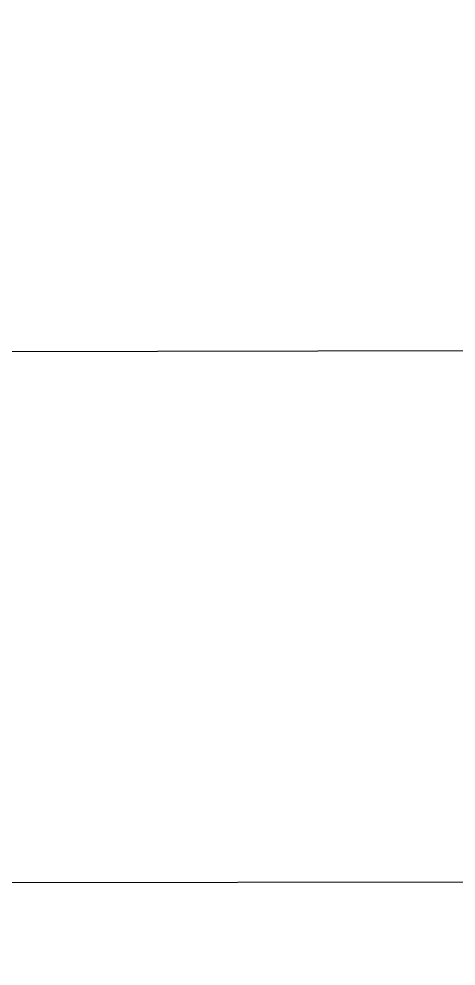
# Model space of a CAD drawing. Header units: metres. Extents: x -39 to 21688, y -24 to 9022.
# Drawn here: x 24.442 to 24.689, y 51.576 to 52.111 of the extents above; entities that cross this region are included whole.
import ezdxf

# ---------------------------------------------------------------- set-up
doc = ezdxf.new("R2010")
doc.units = ezdxf.units.M
doc.header["$MEASUREMENT"] = 0
for name, color, linetype in [('AR-CALLES', 4, 'Continuous'), ('AR-MOBILIRIO', 1, 'Continuous'), ('AR-PUERTAS', 2, 'Continuous')]:
    doc.layers.add(name, color=color, linetype=linetype)

# ---------------------------------------------------------------- blocks, each defined once
blk = doc.blocks.new('AR-MOB. RECEPCION')
at = {"layer": 'AR-MOBILIRIO', "extrusion": (5.250011125823378e-07, -5.228362955654483e-07, 0.9999999999997257)}
blk.add_line((-0.004605785045214361, 2.835921145115435, 8.704685126534588e-07), (-0.0001931717172283243, 0.1339313926721388, -5.445464270767741e-07), dxfattribs=at)
at = {"layer": 'AR-MOBILIRIO', "extrusion": (-1.609047191300295e-07, -3.902600893999295e-07, 0.999999999999911)}
blk.add_line((-0.3013332810689917, 0.8334402890252477, 4.135418251696924e-07), (-0.3030891388750661, 1.908439122403479, 7.260939981799561e-07), dxfattribs=at)

msp = doc.modelspace()

# ---------------------------------------------------------------- linework, layer by layer
at = {"layer": 'AR-PUERTAS'}
msp.add_circle((22.62406029715589, 27.62248899859571), 40.0806634617113, dxfattribs=at)

# ---------------------------------------------------------------- block references
at = {"layer": 'AR-CALLES', "rotation": 270}
msp.add_blockref('AR-MOB. RECEPCION', (23.17292425803066, 51.62136764737852, -6.553553476814593e-07), dxfattribs=at)

doc.saveas('drawing.dxf')
